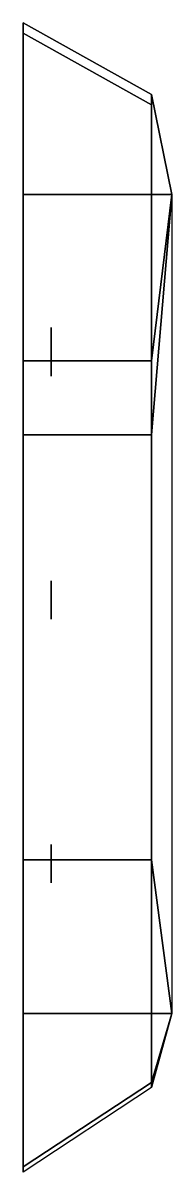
# Model space of a CAD drawing. Extents: x 2.3 to 2.88, y 7.39 to 11.88.
import ezdxf

# ---------------------------------------------------------------- set-up
doc = ezdxf.new("R2010")
doc.units = 0
doc.layers.add('BOATS', color=1, linetype='CONTINUOUS')

msp = doc.modelspace()

# ---------------------------------------------------------------- linework, layer by layer
at = {"layer": 'BOATS'}
for points in [[(2.8, 11.6, 2.02), (2.3, 11.88, 1.85), (2.3, 11.88, 2.43), (2.8, 11.6, 2.26)], [(2.8, 11.21, 1.88), (2.3, 11.21, 1.68), (2.3, 11.88, 1.85), (2.8, 11.6, 2.02)], [(2.8, 11.21, 2.4), (2.3, 11.21, 2.6), (2.3, 11.88, 2.43), (2.8, 11.6, 2.26)], [(2.3, 11.88, 1.85), (2.3, 11.84, 1.9), (2.3, 11.84, 2.38), (2.3, 11.88, 2.43)], [(2.3, 11.21, 2.6), (2.3, 11.21, 2.55), (2.3, 11.84, 2.38), (2.3, 11.88, 2.43)], [(2.3, 11.21, 1.68), (2.3, 11.21, 1.73), (2.3, 11.84, 1.9), (2.3, 11.88, 1.85)], [(2.3, 11.84, 1.9), (2.8, 11.56, 2.07), (2.8, 11.56, 2.21), (2.3, 11.84, 2.38)], [(2.3, 11.21, 2.55), (2.8, 11.21, 2.35), (2.8, 11.56, 2.21), (2.3, 11.84, 2.38)], [(2.3, 11.21, 1.73), (2.8, 11.21, 1.93), (2.8, 11.56, 2.07), (2.3, 11.84, 1.9)], [(2.88, 11.21, 2.14), (2.8, 11.21, 1.88), (2.8, 11.6, 2.02), (2.88, 11.21, 2.14)], [(2.88, 11.21, 2.14), (2.8, 11.6, 2.02), (2.8, 11.6, 2.26), (2.88, 11.21, 2.14)], [(2.88, 11.21, 2.14), (2.8, 11.21, 2.4), (2.8, 11.6, 2.26), (2.88, 11.21, 2.14)], [(2.8, 11.21, 1.93), (2.8, 11.21, 2.35), (2.8, 11.56, 2.21), (2.8, 11.56, 2.07)], [(2.3, 10.56, 2.65), (2.8, 10.56, 2.46), (2.8, 11.21, 2.35), (2.3, 11.21, 2.55)], [(2.3, 10.56, 1.63), (2.8, 10.56, 1.82), (2.8, 11.21, 1.93), (2.3, 11.21, 1.73)], [(2.8, 10.56, 1.77), (2.3, 10.56, 1.58), (2.3, 11.21, 1.68), (2.8, 11.21, 1.88)], [(2.8, 10.56, 2.51), (2.3, 10.56, 2.7), (2.3, 11.21, 2.6), (2.8, 11.21, 2.4)], [(2.3, 10.56, 2.7), (2.3, 10.56, 2.65), (2.3, 11.21, 2.55), (2.3, 11.21, 2.6)], [(2.3, 10.56, 1.58), (2.3, 10.56, 1.63), (2.3, 11.21, 1.73), (2.3, 11.21, 1.68)], [(2.88, 8.01, 2.14), (2.8, 8.61, 1.76), (2.8, 10.27, 1.76), (2.88, 11.21, 2.14)], [(2.88, 8.01, 2.14), (2.8, 8.61, 2.52), (2.8, 10.27, 2.52), (2.88, 11.21, 2.14)], [(2.8, 10.56, 1.82), (2.8, 10.56, 2.46), (2.8, 11.21, 2.35), (2.8, 11.21, 1.93)], [(2.88, 11.21, 2.14), (2.8, 10.27, 1.76), (2.8, 10.56, 1.77), (2.88, 11.21, 2.14)], [(2.88, 11.21, 2.14), (2.8, 10.56, 1.77), (2.8, 11.21, 1.88), (2.88, 11.21, 2.14)], [(2.88, 11.21, 2.14), (2.8, 10.56, 2.51), (2.8, 11.21, 2.4), (2.88, 11.21, 2.14)], [(2.88, 11.21, 2.14), (2.8, 10.27, 2.52), (2.8, 10.56, 2.51), (2.88, 11.21, 2.14)], [(2.41, 10.5, 2.62), (2.41, 10.5, 1.66), (2.41, 10.69, 1.68), (2.41, 10.69, 2.6)], [(2.3, 10.27, 2.66), (2.8, 10.27, 2.47), (2.8, 10.56, 2.46), (2.3, 10.56, 2.65)], [(2.3, 10.27, 1.62), (2.8, 10.27, 1.81), (2.8, 10.56, 1.82), (2.3, 10.56, 1.63)], [(2.8, 10.27, 1.76), (2.3, 10.27, 1.57), (2.3, 10.56, 1.58), (2.8, 10.56, 1.77)], [(2.8, 10.27, 2.52), (2.3, 10.27, 2.71), (2.3, 10.56, 2.7), (2.8, 10.56, 2.51)], [(2.3, 10.27, 2.71), (2.3, 10.27, 2.66), (2.3, 10.56, 2.65), (2.3, 10.56, 2.7)], [(2.3, 10.27, 1.57), (2.3, 10.27, 1.62), (2.3, 10.56, 1.63), (2.3, 10.56, 1.58)], [(2.8, 10.27, 1.81), (2.8, 10.27, 2.47), (2.8, 10.56, 2.46), (2.8, 10.56, 1.82)], [(2.3, 8.61, 2.66), (2.8, 8.61, 2.47), (2.8, 10.27, 2.47), (2.3, 10.27, 2.66)], [(2.3, 8.61, 1.62), (2.8, 8.61, 1.81), (2.8, 10.27, 1.81), (2.3, 10.27, 1.62)], [(2.8, 8.61, 1.76), (2.3, 8.61, 1.57), (2.3, 10.27, 1.57), (2.8, 10.27, 1.76)], [(2.8, 8.61, 2.52), (2.3, 8.61, 2.71), (2.3, 10.27, 2.71), (2.8, 10.27, 2.52)], [(2.3, 8.61, 2.71), (2.3, 8.61, 2.66), (2.3, 10.27, 2.66), (2.3, 10.27, 2.71)], [(2.3, 8.61, 1.57), (2.3, 8.61, 1.62), (2.3, 10.27, 1.62), (2.3, 10.27, 1.57)], [(2.8, 8.61, 1.81), (2.8, 8.61, 2.47), (2.8, 10.27, 2.47), (2.8, 10.27, 1.81)], [(2.41, 9.55, 2.62), (2.41, 9.55, 1.66), (2.41, 9.7, 1.66), (2.41, 9.7, 2.62)], [(2.41, 8.52, 2.62), (2.41, 8.52, 1.66), (2.41, 8.67, 1.66), (2.41, 8.67, 2.62)], [(2.3, 8.01, 2.49), (2.8, 8.01, 2.34), (2.8, 8.61, 2.47), (2.3, 8.61, 2.66)], [(2.3, 8.01, 1.79), (2.8, 8.01, 1.94), (2.8, 8.61, 1.81), (2.3, 8.61, 1.62)], [(2.8, 8.01, 1.89), (2.3, 8.01, 1.74), (2.3, 8.61, 1.57), (2.8, 8.61, 1.76)], [(2.8, 8.01, 2.39), (2.3, 8.01, 2.54), (2.3, 8.61, 2.71), (2.8, 8.61, 2.52)], [(2.3, 8.01, 2.54), (2.3, 8.01, 2.49), (2.3, 8.61, 2.66), (2.3, 8.61, 2.71)], [(2.3, 8.01, 1.74), (2.3, 8.01, 1.79), (2.3, 8.61, 1.62), (2.3, 8.61, 1.57)], [(2.8, 8.01, 1.94), (2.8, 8.01, 2.34), (2.8, 8.61, 2.47), (2.8, 8.61, 1.81)], [(2.88, 8.01, 2.14), (2.8, 8.01, 1.89), (2.8, 8.61, 1.76), (2.88, 8.01, 2.14)], [(2.88, 8.01, 2.14), (2.8, 8.01, 2.39), (2.8, 8.61, 2.52), (2.88, 8.01, 2.14)], [(2.3, 7.41, 2.14), (2.8, 7.74, 2.14), (2.8, 8.01, 2.34), (2.3, 8.01, 2.49)], [(2.3, 7.41, 2.14), (2.8, 7.74, 2.14), (2.8, 8.01, 1.94), (2.3, 8.01, 1.79)], [(2.8, 7.74, 2.11), (2.3, 7.41, 2.11), (2.3, 8.01, 1.74), (2.8, 8.01, 1.89)], [(2.8, 7.74, 2.17), (2.3, 7.41, 2.17), (2.3, 8.01, 2.54), (2.8, 8.01, 2.39)], [(2.3, 7.41, 2.17), (2.3, 7.41, 2.14), (2.3, 8.01, 2.49), (2.3, 8.01, 2.54)], [(2.3, 7.41, 2.11), (2.3, 7.41, 2.14), (2.3, 8.01, 1.79), (2.3, 8.01, 1.74)], [(2.8, 7.74, 2.14), (2.8, 7.74, 2.14), (2.8, 8.01, 2.34), (2.8, 8.01, 1.94)], [(2.88, 8.01, 2.14), (2.8, 7.74, 2.11), (2.8, 7.72, 2.14), (2.88, 8.01, 2.14)], [(2.88, 8.01, 2.14), (2.8, 7.74, 2.11), (2.8, 8.01, 1.89), (2.88, 8.01, 2.14)], [(2.88, 8.01, 2.14), (2.8, 7.72, 2.14), (2.8, 7.74, 2.17), (2.88, 8.01, 2.14)], [(2.88, 8.01, 2.14), (2.8, 7.74, 2.17), (2.8, 8.01, 2.39), (2.88, 8.01, 2.14)], [(2.8, 7.72, 2.14), (2.3, 7.39, 2.14), (2.3, 7.41, 2.11), (2.8, 7.74, 2.11)], [(2.8, 7.72, 2.14), (2.3, 7.39, 2.14), (2.3, 7.41, 2.17), (2.8, 7.74, 2.17)], [(2.3, 7.39, 2.14), (2.3, 7.39, 2.14), (2.3, 7.41, 2.17), (2.3, 7.41, 2.11)]]:
    msp.add_3dface(points, dxfattribs=at)

doc.saveas('drawing.dxf')
